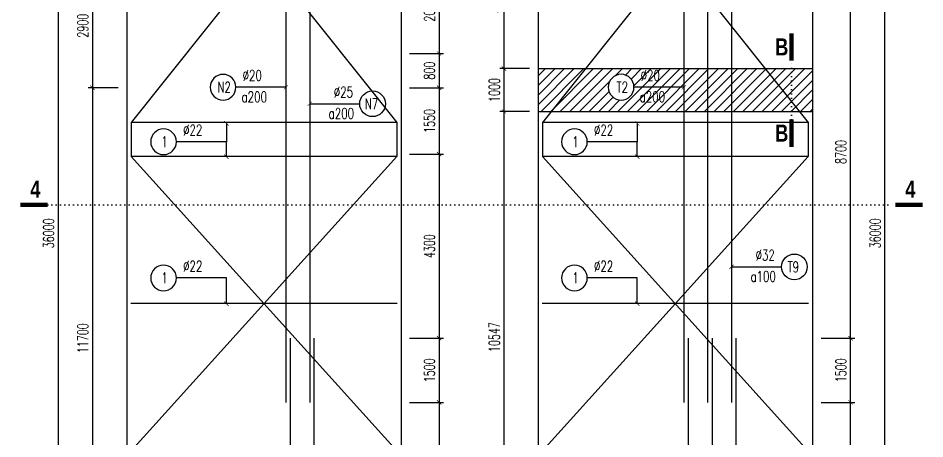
# Model space of a CAD drawing. Header units: millimetres. Extents: x -143570 to 58447, y -1448440 to -1202244.
# Drawn here: x -111106 to -89932, y -1411611 to -1401782 of the extents above; entities that cross this region are included whole.
import ezdxf
from ezdxf.enums import TextEntityAlignment as Align

# ---------------------------------------------------------------- set-up
doc = ezdxf.new("R2010")
doc.units = ezdxf.units.MM
doc.header["$LTSCALE"] = 30
doc.header["$PDMODE"] = 3
doc.linetypes.add('DOT', pattern=[0.25, 0, -0.25])
doc.layers.get('0').update_dxf_attribs({"lineweight": 9})
doc.layers.get('Defpoints').update_dxf_attribs({"lineweight": 9})
for name, color, linetype in [('ccu11-Chidan', 9, 'Continuous'), ('ccu11-Cotthep', 9, 'Continuous'), ('ccu11-Dim', 8, 'Continuous'), ('ccu11-Hatch', 8, 'Continuous'), ('ccu11-Manh', 8, 'Continuous'), ('ccu11-Thay', 7, 'Continuous'), ('ccu11-Thep', 4, 'Continuous'), ('ccu11-Thepdai', 6, 'Continuous')]:
    doc.layers.add(name, color=color, linetype=linetype)
doc.styles.add('ccu11-dim', font='vnsimli.shx', dxfattribs={"width": 0.65, "bigfont": 'bigfont.shx'})
doc.styles.add('ccu11-VnAvH-B', font='')
doc.styles.add('ccu11-vnsimple', font='vnsimple.shx', dxfattribs={"bigfont": 'bigfont.shx'})
doc.styles.add('ccu11_simli', font='vnsimli.shx', dxfattribs={"width": 0.8})
doc.styles.add('VnHelvetlnsH', font='')
doc.styles.get('ccu11-VnAvH-B').set_extended_font_data('.VnAvantH', bold=True)
doc.styles.get('VnHelvetlnsH').set_extended_font_data('.VnHelvetInsH', bold=True)
doc.dimstyles.new('ccu11-100', dxfattribs={"dimscale": 100, "dimtxt": 2.5, "dimasz": 1, "dimexe": 1, "dimexo": 2, "dimgap": 1, "dimtad": 1, "dimdec": 0, "dimdsep": 46, "dimtxsty": 'ccu11-dim', "dimblk": 'ARCHTICK', "dimcen": -1, "dimdle": 1, "dimclrd": 256, "dimclre": 256, "dimclrt": 3, "dimadec": 0, "dimazin": 2, "dimtfac": 0.1, "dimtdec": 0, "dimtmove": 0, "dimatfit": 1, "dimldrblk": 'ARCHTICK', "dimfxl": 1, "dimtvp": 0.833333, "dimtolj": 1, "dimtzin": 12, "dimarcsym": 0})

# ---------------------------------------------------------------- blocks, each defined once
blk = doc.blocks.new('_ARCHTICK')
at = {"color": 0, "linetype": 'ByBlock', "const_width": 0.15}
blk.add_lwpolyline([(-0.5, -0.5), (0.5, 0.5)], dxfattribs=at)
blk = doc.blocks.new('*D385')
at = {"layer": 'ccu11-Dim', "lineweight": -2, "transparency": 16777216}
for p, q in [((-91467, -1388809), (-90767, -1388809)), ((-90867, -1424908), (-90867, -1388709)), ((-91467, -1424808), (-90767, -1424808))]:
    blk.add_line(p, q, dxfattribs=at)
at = {"layer": 'Defpoints', "color": 0, "transparency": 16777216}
for p in [(-91667, -1388809), (-90867, -1388809), (-91667, -1424808)]:
    blk.add_point(p, dxfattribs=at)
at = {"layer": 'ccu11-Dim', "lineweight": -2, "transparency": 16777216, "xscale": 100, "yscale": 100, "zscale": 100}
for p, rotation in [((-90867, -1388809), 90), ((-90867, -1424808), 270)]:
    blk.add_blockref('_ARCHTICK', p, dxfattribs=dict(at, rotation=rotation))
at = {"layer": 'ccu11-Dim', "color": 3, "transparency": 16777216, "insert": (-91092, -1406809), "char_height": 250, "attachment_point": 5, "rotation": 90, "style": 'ccu11-dim'}
blk.add_mtext('\\A1;36000', dxfattribs=at)
blk = doc.blocks.new('SHD')
at = {"layer": 'ccu11-Cotthep'}
blk.add_circle((300, 0), 300, dxfattribs=at)
at = {"layer": 'ccu11-Cotthep', "color": 31, "style": 'ccu11_simli', "width": 0.8}
blk.add_attdef('DK', text='', height=250, dxfattribs=at).set_placement((-101, 65), align=Align.BOTTOM_RIGHT)
blk.add_attdef('KH', text='', height=250, dxfattribs=at).set_placement((300, 0), align=Align.MIDDLE)
blk.add_attdef('KC', text='', height=250, dxfattribs=at).set_placement((-101, -142), align=Align.TOP_RIGHT)
blk = doc.blocks.new('*D333')
at = {"layer": 'ccu11-Dim', "lineweight": -2, "transparency": 16777216}
for p, q in [((-99161, -1402962), (-99861, -1402962)), ((-99761, -1402862), (-99761, -1404062)), ((-99161, -1403962), (-99861, -1403962))]:
    blk.add_line(p, q, dxfattribs=at)
at = {"layer": 'Defpoints', "color": 0, "transparency": 16777216}
for p in [(-98961, -1402962), (-99761, -1403962), (-98961, -1403962)]:
    blk.add_point(p, dxfattribs=at)
at = {"layer": 'ccu11-Dim', "lineweight": -2, "transparency": 16777216, "xscale": 100, "yscale": 100, "zscale": 100}
for p, rotation in [((-99761, -1402962), 90), ((-99761, -1403962), 270)]:
    blk.add_blockref('_ARCHTICK', p, dxfattribs=dict(at, rotation=rotation))
at = {"layer": 'ccu11-Dim', "color": 3, "transparency": 16777216, "insert": (-99986, -1403462), "char_height": 250, "attachment_point": 5, "rotation": 90, "style": 'ccu11-dim'}
blk.add_mtext('\\A1;1000', dxfattribs=at)
blk = doc.blocks.new('*D334')
at = {"layer": 'ccu11-Dim', "lineweight": -2, "transparency": 16777216}
for p, q in [((-109570, -1388809), (-110270, -1388809)), ((-110170, -1388709), (-110170, -1424909)), ((-109570, -1424809), (-110270, -1424809))]:
    blk.add_line(p, q, dxfattribs=at)
at = {"layer": 'Defpoints', "color": 0, "transparency": 16777216}
for p in [(-109370, -1388809), (-110170, -1424809), (-109370, -1424809)]:
    blk.add_point(p, dxfattribs=at)
at = {"layer": 'ccu11-Dim', "lineweight": -2, "transparency": 16777216, "xscale": 100, "yscale": 100, "zscale": 100}
for p, rotation in [((-110170, -1388809), 90), ((-110170, -1424809), 270)]:
    blk.add_blockref('_ARCHTICK', p, dxfattribs=dict(at, rotation=rotation))
at = {"layer": 'ccu11-Dim', "color": 3, "transparency": 16777216, "insert": (-110395, -1406809), "char_height": 250, "attachment_point": 5, "rotation": 90, "style": 'ccu11-dim'}
blk.add_mtext('\\A1;36000', dxfattribs=at)
blk = doc.blocks.new('*D338')
at = {"layer": 'ccu11-Dim', "lineweight": -2, "transparency": 16777216}
for p, q in [((-109370, -1400409), (-109370, -1403509)), ((-108770, -1400509), (-109470, -1400509)), ((-108770, -1403409), (-109470, -1403409))]:
    blk.add_line(p, q, dxfattribs=at)
at = {"layer": 'Defpoints', "color": 0, "transparency": 16777216}
for p in [(-108570, -1400509), (-109370, -1403409), (-108570, -1403409)]:
    blk.add_point(p, dxfattribs=at)
at = {"layer": 'ccu11-Dim', "lineweight": -2, "transparency": 16777216, "xscale": 100, "yscale": 100, "zscale": 100}
for p, rotation in [((-109370, -1400509), 90), ((-109370, -1403409), 270)]:
    blk.add_blockref('_ARCHTICK', p, dxfattribs=dict(at, rotation=rotation))
at = {"layer": 'ccu11-Dim', "color": 3, "transparency": 16777216, "insert": (-109595, -1401959), "char_height": 250, "attachment_point": 5, "rotation": 90, "style": 'ccu11-dim'}
blk.add_mtext('\\A1;2900', dxfattribs=at)
blk = doc.blocks.new('*D339')
at = {"layer": 'ccu11-Dim', "lineweight": -2, "transparency": 16777216}
for p, q in [((-108770, -1403409), (-109470, -1403409)), ((-109370, -1403309), (-109370, -1415209)), ((-108770, -1415109), (-109470, -1415109))]:
    blk.add_line(p, q, dxfattribs=at)
at = {"layer": 'Defpoints', "color": 0, "transparency": 16777216}
for p in [(-108570, -1403409), (-109370, -1415109), (-108570, -1415109)]:
    blk.add_point(p, dxfattribs=at)
at = {"layer": 'ccu11-Dim', "lineweight": -2, "transparency": 16777216, "xscale": 100, "yscale": 100, "zscale": 100}
for p, rotation in [((-109370, -1403409), 90), ((-109370, -1415109), 270)]:
    blk.add_blockref('_ARCHTICK', p, dxfattribs=dict(at, rotation=rotation))
at = {"layer": 'ccu11-Dim', "color": 3, "transparency": 16777216, "insert": (-109595, -1409259), "char_height": 250, "attachment_point": 5, "rotation": 90, "style": 'ccu11-dim'}
blk.add_mtext('\\A1;11700', dxfattribs=at)
blk = doc.blocks.new('*D343')
at = {"layer": 'ccu11-Dim', "lineweight": -2, "transparency": 16777216}
for p, q in [((-99161, -1399812), (-99861, -1399812)), ((-99761, -1399712), (-99761, -1403062)), ((-99161, -1402962), (-99861, -1402962))]:
    blk.add_line(p, q, dxfattribs=at)
at = {"layer": 'Defpoints', "color": 0, "transparency": 16777216}
for p in [(-98961, -1399812), (-99761, -1402962), (-98961, -1402962)]:
    blk.add_point(p, dxfattribs=at)
at = {"layer": 'ccu11-Dim', "lineweight": -2, "transparency": 16777216, "xscale": 100, "yscale": 100, "zscale": 100}
for p, rotation in [((-99761, -1399812), 90), ((-99761, -1402962), 270)]:
    blk.add_blockref('_ARCHTICK', p, dxfattribs=dict(at, rotation=rotation))
at = {"layer": 'ccu11-Dim', "color": 3, "transparency": 16777216, "insert": (-99986, -1401387), "char_height": 250, "attachment_point": 5, "rotation": 90, "style": 'ccu11-dim'}
blk.add_mtext('\\A1;3150', dxfattribs=at)
blk = doc.blocks.new('*D344')
at = {"layer": 'ccu11-Dim', "lineweight": -2, "transparency": 16777216}
for p, q in [((-99761, -1403862), (-99761, -1414609)), ((-99161, -1403962), (-99861, -1403962)), ((-99161, -1414509), (-99861, -1414509))]:
    blk.add_line(p, q, dxfattribs=at)
at = {"layer": 'Defpoints', "color": 0, "transparency": 16777216}
for p in [(-98961, -1403962), (-99761, -1414509), (-98961, -1414509)]:
    blk.add_point(p, dxfattribs=at)
at = {"layer": 'ccu11-Dim', "lineweight": -2, "transparency": 16777216, "xscale": 100, "yscale": 100, "zscale": 100}
for p, rotation in [((-99761, -1403962), 90), ((-99761, -1414509), 270)]:
    blk.add_blockref('_ARCHTICK', p, dxfattribs=dict(at, rotation=rotation))
at = {"layer": 'ccu11-Dim', "color": 3, "transparency": 16777216, "insert": (-99986, -1409235), "char_height": 250, "attachment_point": 5, "rotation": 90, "style": 'ccu11-dim'}
blk.add_mtext('\\A1;10547', dxfattribs=at)
blk = doc.blocks.new('*D352')
at = {"layer": 'ccu11-Dim', "lineweight": -2, "transparency": 16777216}
for p, q in [((-92355, -1410759), (-91567, -1410759)), ((-91667, -1417159), (-91667, -1410659)), ((-92355, -1417059), (-91567, -1417059))]:
    blk.add_line(p, q, dxfattribs=at)
at = {"layer": 'Defpoints', "color": 0, "transparency": 16777216}
for p in [(-92555, -1410759), (-91667, -1410759), (-92555, -1417059)]:
    blk.add_point(p, dxfattribs=at)
at = {"layer": 'ccu11-Dim', "lineweight": -2, "transparency": 16777216, "xscale": 100, "yscale": 100, "zscale": 100}
for p, rotation in [((-91667, -1410759), 90), ((-91667, -1417059), 270)]:
    blk.add_blockref('_ARCHTICK', p, dxfattribs=dict(at, rotation=rotation))
at = {"layer": 'ccu11-Dim', "color": 3, "transparency": 16777216, "insert": (-91892, -1413909), "char_height": 250, "attachment_point": 5, "rotation": 90, "style": 'ccu11-dim'}
blk.add_mtext('\\A1;6300', dxfattribs=at)
blk = doc.blocks.new('*D353')
at = {"layer": 'ccu11-Dim', "lineweight": -2, "transparency": 16777216}
for p, q in [((-92355, -1409259), (-91567, -1409259)), ((-91667, -1410859), (-91667, -1409159)), ((-92355, -1410759), (-91567, -1410759))]:
    blk.add_line(p, q, dxfattribs=at)
at = {"layer": 'Defpoints', "color": 0, "transparency": 16777216}
for p in [(-92555, -1409259), (-91667, -1409259), (-92555, -1410759)]:
    blk.add_point(p, dxfattribs=at)
at = {"layer": 'ccu11-Dim', "lineweight": -2, "transparency": 16777216, "xscale": 100, "yscale": 100, "zscale": 100}
for p, rotation in [((-91667, -1409259), 90), ((-91667, -1410759), 270)]:
    blk.add_blockref('_ARCHTICK', p, dxfattribs=dict(at, rotation=rotation))
at = {"layer": 'ccu11-Dim', "color": 3, "transparency": 16777216, "insert": (-91892, -1410009), "char_height": 250, "attachment_point": 5, "rotation": 90, "style": 'ccu11-dim'}
blk.add_mtext('\\A1;1500', dxfattribs=at)
blk = doc.blocks.new('*D354')
at = {"layer": 'ccu11-Dim', "lineweight": -2, "transparency": 16777216}
for p, q in [((-91667, -1409359), (-91667, -1400459)), ((-92355, -1400559), (-91567, -1400559)), ((-92355, -1409259), (-91567, -1409259))]:
    blk.add_line(p, q, dxfattribs=at)
at = {"layer": 'Defpoints', "color": 0, "transparency": 16777216}
for p in [(-92555, -1400559), (-91667, -1400559), (-92555, -1409259)]:
    blk.add_point(p, dxfattribs=at)
at = {"layer": 'ccu11-Dim', "lineweight": -2, "transparency": 16777216, "xscale": 100, "yscale": 100, "zscale": 100}
for p, rotation in [((-91667, -1400559), 90), ((-91667, -1409259), 270)]:
    blk.add_blockref('_ARCHTICK', p, dxfattribs=dict(at, rotation=rotation))
at = {"layer": 'ccu11-Dim', "color": 3, "transparency": 16777216, "insert": (-91892, -1404909), "char_height": 250, "attachment_point": 5, "rotation": 90, "style": 'ccu11-dim'}
blk.add_mtext('\\A1;8700', dxfattribs=at)
blk = doc.blocks.new('*D362')
at = {"layer": 'ccu11-Dim', "lineweight": -2, "transparency": 16777216}
for p, q in [((-101276, -1400459), (-101276, -1402709)), ((-101964, -1400559), (-101176, -1400559)), ((-101964, -1402609), (-101176, -1402609))]:
    blk.add_line(p, q, dxfattribs=at)
at = {"layer": 'Defpoints', "color": 0, "transparency": 16777216}
for p in [(-102164, -1400559), (-102164, -1402609), (-101276, -1402609)]:
    blk.add_point(p, dxfattribs=at)
at = {"layer": 'ccu11-Dim', "lineweight": -2, "transparency": 16777216, "xscale": 100, "yscale": 100, "zscale": 100}
for p, rotation in [((-101276, -1400559), 90), ((-101276, -1402609), 270)]:
    blk.add_blockref('_ARCHTICK', p, dxfattribs=dict(at, rotation=rotation))
at = {"layer": 'ccu11-Dim', "color": 3, "transparency": 16777216, "insert": (-101501, -1401584), "char_height": 250, "attachment_point": 5, "rotation": 90, "style": 'ccu11-dim'}
blk.add_mtext('\\A1;2050', dxfattribs=at)
blk = doc.blocks.new('*D363')
at = {"layer": 'ccu11-Dim', "lineweight": -2, "transparency": 16777216}
for p, q in [((-101964, -1409259), (-101176, -1409259)), ((-101276, -1409159), (-101276, -1410859)), ((-101964, -1410759), (-101176, -1410759))]:
    blk.add_line(p, q, dxfattribs=at)
at = {"layer": 'Defpoints', "color": 0, "transparency": 16777216}
for p in [(-102164, -1409259), (-102164, -1410759), (-101276, -1410759)]:
    blk.add_point(p, dxfattribs=at)
at = {"layer": 'ccu11-Dim', "lineweight": -2, "transparency": 16777216, "xscale": 100, "yscale": 100, "zscale": 100}
for p, rotation in [((-101276, -1409259), 90), ((-101276, -1410759), 270)]:
    blk.add_blockref('_ARCHTICK', p, dxfattribs=dict(at, rotation=rotation))
at = {"layer": 'ccu11-Dim', "color": 3, "transparency": 16777216, "insert": (-101501, -1410009), "char_height": 250, "attachment_point": 5, "rotation": 90, "style": 'ccu11-dim'}
blk.add_mtext('\\A1;1500', dxfattribs=at)
blk = doc.blocks.new('*D364')
at = {"layer": 'ccu11-Dim', "lineweight": -2, "transparency": 16777216}
for p, q in [((-101964, -1410759), (-101176, -1410759)), ((-101276, -1410659), (-101276, -1415219)), ((-101964, -1415119), (-101176, -1415119))]:
    blk.add_line(p, q, dxfattribs=at)
at = {"layer": 'Defpoints', "color": 0, "transparency": 16777216}
for p in [(-102164, -1410759), (-102164, -1415119), (-101276, -1415119)]:
    blk.add_point(p, dxfattribs=at)
at = {"layer": 'ccu11-Dim', "lineweight": -2, "transparency": 16777216, "xscale": 100, "yscale": 100, "zscale": 100}
for p, rotation in [((-101276, -1410759), 90), ((-101276, -1415119), 270)]:
    blk.add_blockref('_ARCHTICK', p, dxfattribs=dict(at, rotation=rotation))
at = {"layer": 'ccu11-Dim', "color": 3, "transparency": 16777216, "insert": (-101501, -1412939), "char_height": 250, "attachment_point": 5, "rotation": 90, "style": 'ccu11-dim'}
blk.add_mtext('\\A1;4360', dxfattribs=at)
blk = doc.blocks.new('*D369')
at = {"layer": 'ccu11-Dim', "lineweight": -2, "transparency": 16777216}
for p, q in [((-101276, -1402509), (-101276, -1403509)), ((-101964, -1402609), (-101176, -1402609)), ((-101964, -1403409), (-101176, -1403409))]:
    blk.add_line(p, q, dxfattribs=at)
at = {"layer": 'Defpoints', "color": 0, "transparency": 16777216}
for p in [(-102164, -1402609), (-102164, -1403409), (-101276, -1403409)]:
    blk.add_point(p, dxfattribs=at)
at = {"layer": 'ccu11-Dim', "lineweight": -2, "transparency": 16777216, "xscale": 100, "yscale": 100, "zscale": 100}
for p, rotation in [((-101276, -1402609), 90), ((-101276, -1403409), 270)]:
    blk.add_blockref('_ARCHTICK', p, dxfattribs=dict(at, rotation=rotation))
at = {"layer": 'ccu11-Dim', "color": 3, "transparency": 16777216, "insert": (-101501, -1403009), "char_height": 250, "attachment_point": 5, "rotation": 90, "style": 'ccu11-dim'}
blk.add_mtext('\\A1;800', dxfattribs=at)
blk = doc.blocks.new('*D370')
at = {"layer": 'ccu11-Dim', "lineweight": -2, "transparency": 16777216}
for p, q in [((-101964, -1403409), (-101176, -1403409)), ((-101276, -1403309), (-101276, -1405059)), ((-101964, -1404959), (-101176, -1404959))]:
    blk.add_line(p, q, dxfattribs=at)
at = {"layer": 'Defpoints', "color": 0, "transparency": 16777216}
for p in [(-102164, -1403409), (-102164, -1404959), (-101276, -1404959)]:
    blk.add_point(p, dxfattribs=at)
at = {"layer": 'ccu11-Dim', "lineweight": -2, "transparency": 16777216, "xscale": 100, "yscale": 100, "zscale": 100}
for p, rotation in [((-101276, -1403409), 90), ((-101276, -1404959), 270)]:
    blk.add_blockref('_ARCHTICK', p, dxfattribs=dict(at, rotation=rotation))
at = {"layer": 'ccu11-Dim', "color": 3, "transparency": 16777216, "insert": (-101501, -1404184), "char_height": 250, "attachment_point": 5, "rotation": 90, "style": 'ccu11-dim'}
blk.add_mtext('\\A1;1550', dxfattribs=at)
blk = doc.blocks.new('*D371')
at = {"layer": 'ccu11-Dim', "lineweight": -2, "transparency": 16777216}
for p, q in [((-101276, -1404859), (-101276, -1409359)), ((-101964, -1404959), (-101176, -1404959)), ((-101964, -1409259), (-101176, -1409259))]:
    blk.add_line(p, q, dxfattribs=at)
at = {"layer": 'Defpoints', "color": 0, "transparency": 16777216}
for p in [(-102164, -1404959), (-102164, -1409259), (-101276, -1409259)]:
    blk.add_point(p, dxfattribs=at)
at = {"layer": 'ccu11-Dim', "lineweight": -2, "transparency": 16777216, "xscale": 100, "yscale": 100, "zscale": 100}
for p, rotation in [((-101276, -1404959), 90), ((-101276, -1409259), 270)]:
    blk.add_blockref('_ARCHTICK', p, dxfattribs=dict(at, rotation=rotation))
at = {"layer": 'ccu11-Dim', "color": 3, "transparency": 16777216, "insert": (-101501, -1407109), "char_height": 250, "attachment_point": 5, "rotation": 90, "style": 'ccu11-dim'}
blk.add_mtext('\\A1;4300', dxfattribs=at)
blk = doc.blocks.new('*U18')
at = {"color": 3, "linetype": 'DOT', "ltscale": 10}
blk.add_line((0, 253), (0, 1283), dxfattribs=at)
at = {"color": 4, "const_width": 75}
for points in [[(0, 1763), (0, 1283)], [(0, 253), (0, -227)]]:
    blk.add_lwpolyline(points, dxfattribs=at)
at = {"color": 31, "style": 'VnHelvetlnsH'}
for tag, p in [('MC1', (-172, 1523)), ('MC2', (-172, 13))]:
    blk.add_attdef(tag, text='', height=300, dxfattribs=at).set_placement(p, align=Align.MIDDLE_CENTER)
blk = doc.blocks.new('*U271')
at = {"color": 3, "linetype": 'DOT', "ltscale": 10}
blk.add_line((-2125, 0), (12722, 0), dxfattribs=at)
at = {"color": 4, "const_width": 75}
for points in [[(-2605, 0), (-2125, 0)], [(12722, 0), (13201, 0)]]:
    blk.add_lwpolyline(points, dxfattribs=at)
at = {"color": 31, "style": 'VnHelvetlnsH'}
for tag, p in [('MC3', (-2341, 274)), ('MC4', (12985, 274))]:
    blk.add_attdef(tag, text='', height=300, dxfattribs=at).set_placement(p, align=Align.MIDDLE_CENTER)

msp = doc.modelspace()

# ---------------------------------------------------------------- hatches: boundary and pattern name
at = {"layer": 'ccu11-Hatch'}
h = msp.add_hatch(dxfattribs=at)
h.set_pattern_fill('ANSI31', color=256, scale=50)
h.set_pattern_definition([(45, (0, -173330.72), (-112.253202, 112.253202), [])])
h.paths.add_polyline_path([(-97859.52, -1402961.92), (-98961.46, -1402961.92), (-98961.46, -1403961.92), (-98657.28, -1403961.92)])
h.paths.add_polyline_path([(-95556.26, -1402961.92), (-97859.52, -1402961.92), (-98657.28, -1403961.92), (-95556.26, -1403961.92)])
h.paths.add_polyline_path([(-97324.05, -1403394.81, -1), (-96724.05, -1403394.81, -1)], flags=16)
h.paths.add_polyline_path([(-95001.26, -1402961.92), (-95556.26, -1402961.92), (-95556.26, -1403961.92), (-95001.26, -1403961.92)])
h.paths.add_polyline_path([(-94446.26, -1402961.92), (-95001.26, -1402961.92), (-95001.26, -1403961.92), (-94446.26, -1403961.92)])
h.paths.add_polyline_path([(-93657.19, -1402961.92), (-94446.26, -1402961.92), (-94446.26, -1403961.92), (-93044.28, -1403961.92), (-93044.28, -1403730.23)])
h.paths.add_polyline_path([(-93044.28, -1402961.92), (-93657.19, -1402961.92), (-93044.28, -1403730.23)], flags=17)
h.paths.add_polyline_path([(-93044.28, -1403730.23), (-93044.28, -1403961.92), (-92859.44, -1403961.92)], flags=17)
h.paths.add_polyline_path([(-92555.26, -1402961.92), (-93044.28, -1402961.92), (-93044.28, -1403730.23), (-92859.44, -1403961.92), (-92555.26, -1403961.92)])
h.paths.add_polyline_path([(-96614.1, -1403348.98), (-96072.44, -1403348.98), (-96072.44, -1402973.98), (-96614.1, -1402973.98)], flags=24)
h.paths.add_polyline_path([(-96662.14, -1403807.31), (-95928.81, -1403807.31), (-95928.81, -1403432.31), (-96662.14, -1403432.31)], flags=24)
h.paths.add_polyline_path([(-97194.89, -1403582.31), (-96803.22, -1403582.31), (-96803.22, -1403207.31), (-97194.89, -1403207.31)], flags=8)

# ---------------------------------------------------------------- linework, layer by layer
at = {"layer": 'ccu11-Thay'}
for p, q in [((-108570.28, -1388808.59), (-108570.28, -1424808.63)), ((-102164.08, -1388808.59), (-102164.08, -1424808.63)), ((-98961.46, -1388808.59), (-98961.46, -1424808.63)), ((-92555.26, -1388808.59), (-92555.26, -1424808.63)), ((-98961.53, -1402961.92), (-92555.26, -1402961.92)), ((-98961.53, -1403961.92), (-92555.26, -1403961.92))]:
    msp.add_line(p, q, dxfattribs=at)
at = {"layer": 'ccu11-Thep'}
msp.add_line((-94446.26, -1399058.59), (-94446.26, -1410758.59), dxfattribs=at)
for points in [[(-104852.46, -1399058.59), (-104852.46, -1410758.59)], [(-104297.46, -1399058.59), (-104297.46, -1410758.59)], [(-95556.26, -1410758.59), (-95556.26, -1399058.59)], [(-95001.26, -1410758.59), (-95001.26, -1399058.59)], [(-104752.46, -1409258.59), (-104752.46, -1420968.84)], [(-104197.46, -1409258.59), (-104197.46, -1420958.59)], [(-95456.26, -1409258.59), (-95456.26, -1420973.37)], [(-94897.83, -1409258.59), (-94897.83, -1417058.59)], [(-94342.83, -1409258.59), (-94342.83, -1417058.59)]]:
    msp.add_lwpolyline(points, dxfattribs=at)
at = {"layer": 'ccu11-Thepdai', "ltscale": 25}
for p, q in [((-102264.08, -1404217.86), (-108470.28, -1404217.86)), ((-92655.26, -1404217.86), (-98861.46, -1404217.86)), ((-102264.08, -1405017.86), (-108470.28, -1405017.86)), ((-92655.26, -1405017.86), (-98861.46, -1405017.86)), ((-102257.7, -1408452.47), (-108476.67, -1408452.47)), ((-92648.88, -1408452.47), (-98867.84, -1408452.47))]:
    msp.add_line(p, q, dxfattribs=at)
for points in [[(-108470.28, -1395638.4), (-108470.28, -1396438.27), (-102264.08, -1404217.86), (-102264.08, -1405017.86)], [(-102264.08, -1395638.4), (-102264.08, -1396438.27), (-108470.28, -1404217.86), (-108470.28, -1405017.86)], [(-98861.46, -1395638.4), (-98861.46, -1396438.27), (-92655.26, -1404217.86), (-92655.26, -1405017.86)], [(-92655.26, -1395638.4), (-92655.26, -1396438.27), (-98861.46, -1404217.86), (-98861.46, -1405017.86)], [(-108470.28, -1404218), (-108470.28, -1405017.86), (-102264.08, -1411887.07), (-102264.08, -1412608.46)], [(-102264.08, -1404218), (-102264.08, -1405017.86), (-108470.28, -1411887.07), (-108470.28, -1412608.46)], [(-98861.46, -1404218), (-98861.46, -1405017.86), (-92668.05, -1411887.07), (-92668.05, -1412607.46)], [(-92655.26, -1404218), (-92655.26, -1405017.86), (-98861.46, -1411887.07), (-98861.46, -1412607.46)]]:
    msp.add_lwpolyline(points, dxfattribs=at)

# ---------------------------------------------------------------- block references
at = {"layer": 'ccu11-Chidan'}
ref = msp.add_blockref('*U18', (-93044.28, -1404486.05), dxfattribs=dict(at, xscale=1.333333333335759, yscale=1.333333333335759, zscale=1.333333333335759))
ref.add_attrib('MC2', 'B', dxfattribs={"layer": '0', "color": 31, "height": 400, "style": 'ccu11-VnAvH-B', "width": 0.8}).set_placement((-93274.09, -1404468.18), align=Align.MIDDLE_CENTER)
ref.add_attrib('MC1', 'B', dxfattribs={"layer": '0', "color": 31, "height": 400, "style": 'ccu11-VnAvH-B', "width": 0.8}).set_placement((-93274.09, -1402454.91), align=Align.MIDDLE_CENTER)
ref = msp.add_blockref('*U271', (-107582.93, -1406142.97), dxfattribs=dict(at, xscale=1.333333333335759, yscale=1.333333333335759, zscale=1.333333333335759))
ref.add_attrib('MC4', '4', dxfattribs={"layer": '0', "color": 31, "height": 400, "style": 'ccu11-VnAvH-B', "width": 0.8}).set_placement((-90269.21, -1405777.43), align=Align.MIDDLE_CENTER)
ref.add_attrib('MC3', '4', dxfattribs={"layer": '0', "color": 31, "height": 400, "style": 'ccu11-VnAvH-B', "width": 0.8}).set_placement((-110704.28, -1405777.43), align=Align.MIDDLE_CENTER)
at = {"layer": 'ccu11-Cotthep'}
ref = msp.add_blockref('SHD', (-106020.25, -1403396.18), dxfattribs=dict(at, xscale=-1))
ref.add_attrib('KH', 'N2', dxfattribs={"color": 31, "height": 250, "style": 'ccu11-vnsimple', "width": 0.7}).set_placement((-106295.25, -1403396.18), align=Align.MIDDLE_CENTER)
ref.add_attrib('KC', 'a200', dxfattribs={"color": 31, "height": 250, "style": 'ccu11-vnsimple', "width": 0.7}).set_placement((-105591.67, -1403496.18), align=Align.TOP_CENTER)
ref.add_attrib('DK', '`20', dxfattribs={"color": 31, "height": 250, "style": 'ccu11-vnsimple', "width": 0.7}).set_placement((-105639.47, -1403321.18), align=Align.BOTTOM_CENTER)
ref = msp.add_blockref('SHD', (-96724.05, -1403394.81), dxfattribs=dict(at, xscale=-1))
ref.add_attrib('KH', 'T2', dxfattribs={"color": 31, "height": 250, "style": 'ccu11-vnsimple', "width": 0.7}).set_placement((-96999.05, -1403394.81), align=Align.MIDDLE_CENTER)
ref.add_attrib('KC', 'a200', dxfattribs={"color": 31, "height": 250, "style": 'ccu11-vnsimple', "width": 0.7}).set_placement((-96295.47, -1403494.81), align=Align.TOP_CENTER)
ref.add_attrib('DK', '`20', dxfattribs={"color": 31, "height": 250, "style": 'ccu11-vnsimple', "width": 0.7}).set_placement((-96343.27, -1403319.81), align=Align.BOTTOM_CENTER)
ref = msp.add_blockref('SHD', (-103129.37, -1403783.59), dxfattribs=at)
ref.add_attrib('KH', 'N7', dxfattribs={"color": 31, "height": 250, "style": 'ccu11-vnsimple', "width": 0.7}).set_placement((-102854.37, -1403783.59), align=Align.MIDDLE_CENTER)
ref.add_attrib('KC', 'a200', dxfattribs={"color": 31, "height": 250, "style": 'ccu11-vnsimple', "width": 0.7}).set_placement((-103557.95, -1403883.59), align=Align.TOP_CENTER)
ref.add_attrib('DK', '`25', dxfattribs={"color": 31, "height": 250, "style": 'ccu11-vnsimple', "width": 0.7}).set_placement((-103510.15, -1403708.59), align=Align.BOTTOM_CENTER)
ref = msp.add_blockref('SHD', (-107410.23, -1404671.43), dxfattribs=dict(at, xscale=-1))
ref.add_attrib('KH', '1', dxfattribs={"color": 31, "height": 250, "style": 'ccu11-vnsimple', "width": 0.7}).set_placement((-107685.23, -1404671.43), align=Align.MIDDLE_CENTER)
ref.add_attrib('DK', '`22', dxfattribs={"color": 31, "height": 250, "style": 'ccu11-vnsimple', "width": 0.7}).set_placement((-107029.44, -1404596.43), align=Align.BOTTOM_CENTER)
ref = msp.add_blockref('SHD', (-97814.36, -1404671.43), dxfattribs=dict(at, xscale=-1))
ref.add_attrib('KH', '1', dxfattribs={"color": 31, "height": 250, "style": 'ccu11-vnsimple', "width": 0.7}).set_placement((-98089.36, -1404671.43), align=Align.MIDDLE_CENTER)
ref.add_attrib('DK', '`22', dxfattribs={"color": 31, "height": 250, "style": 'ccu11-vnsimple', "width": 0.7}).set_placement((-97433.58, -1404596.43), align=Align.BOTTOM_CENTER)
ref = msp.add_blockref('SHD', (-93278.17, -1407592.48), dxfattribs=at)
ref.add_attrib('KH', 'T9', dxfattribs={"color": 31, "height": 250, "style": 'ccu11-vnsimple', "width": 0.7}).set_placement((-93003.17, -1407592.48), align=Align.MIDDLE_CENTER)
ref.add_attrib('KC', 'a100', dxfattribs={"color": 31, "height": 250, "style": 'ccu11-vnsimple', "width": 0.7}).set_placement((-93706.75, -1407692.48), align=Align.TOP_CENTER)
ref.add_attrib('DK', '`32', dxfattribs={"color": 31, "height": 250, "style": 'ccu11-vnsimple', "width": 0.7}).set_placement((-93658.95, -1407517.48), align=Align.BOTTOM_CENTER)
ref = msp.add_blockref('SHD', (-107410.23, -1407852.07), dxfattribs=dict(at, xscale=-1))
ref.add_attrib('KH', '1', dxfattribs={"color": 31, "height": 250, "style": 'ccu11-vnsimple', "width": 0.7}).set_placement((-107685.23, -1407852.07), align=Align.MIDDLE_CENTER)
ref.add_attrib('DK', '`22', dxfattribs={"color": 31, "height": 250, "style": 'ccu11-vnsimple', "width": 0.7}).set_placement((-107029.44, -1407777.07), align=Align.BOTTOM_CENTER)
ref = msp.add_blockref('SHD', (-97814.36, -1407852.07), dxfattribs=dict(at, xscale=-1))
ref.add_attrib('KH', '1', dxfattribs={"color": 31, "height": 250, "style": 'ccu11-vnsimple', "width": 0.7}).set_placement((-98089.36, -1407852.07), align=Align.MIDDLE_CENTER)
ref.add_attrib('DK', '`22', dxfattribs={"color": 31, "height": 250, "style": 'ccu11-vnsimple', "width": 0.7}).set_placement((-97433.58, -1407777.07), align=Align.BOTTOM_CENTER)

# ---------------------------------------------------------------- dimensions: what is measured, and where the dimension line sits
at = {"layer": 'ccu11-Dim'}
for base, p1, p2, angle, picture, middle in [((-110170.28, -1424808.63), (-109370.28, -1388808.59), (-109370.28, -1424808.63), 90, '*D334', (-110395.28, -1406808.61)), ((-90867.26, -1388808.59), (-91667.26, -1424808.46), (-91667.26, -1388808.59), 270, '*D385', (-91092.26, -1406808.52)), ((-109370.28, -1403408.59), (-108570.28, -1400508.59), (-108570.28, -1403408.59), 90, '*D338', (-109595.28, -1401958.59)), ((-99761.39, -1403961.92), (-98961.46, -1402961.92), (-98961.46, -1403961.92), 90, '*D333', (-99986.39, -1403461.92)), ((-109370.28, -1415108.59), (-108570.28, -1403408.59), (-108570.28, -1415108.59), 90, '*D339', (-109595.28, -1409258.59))]:
    dim = msp.add_linear_dim(base=base, p1=p1, p2=p2, angle=angle, dimstyle='ccu11-100', dxfattribs=at)
    dim.commit()
    dim.dimension.update_dxf_attribs({"geometry": picture, "text_midpoint": middle})
for base, p1, p2, picture, middle in [((-99761.39, -1402961.92), (-98961.46, -1399811.59), (-98961.46, -1402961.92), '*D343', (-99986.39, -1401386.75)), ((-101276.08, -1402608.59), (-102164.08, -1400558.59), (-102164.08, -1402608.59), '*D362', (-101501.08, -1401583.59)), ((-91667.26, -1400558.59), (-92555.26, -1409258.59), (-92555.26, -1400558.59), '*D354', (-91892.26, -1404908.59)), ((-101276.08, -1403408.59), (-102164.08, -1402608.59), (-102164.08, -1403408.59), '*D369', (-101501.08, -1403008.59)), ((-101276.08, -1404958.59), (-102164.08, -1403408.59), (-102164.08, -1404958.59), '*D370', (-101501.08, -1404183.59)), ((-99761.39, -1414508.59), (-98961.46, -1403961.92), (-98961.46, -1414508.59), '*D344', (-99986.39, -1409235.25)), ((-101276.08, -1409258.59), (-102164.08, -1404958.59), (-102164.08, -1409258.59), '*D371', (-101501.08, -1407108.59)), ((-101276.08, -1410758.59), (-102164.08, -1409258.59), (-102164.08, -1410758.59), '*D363', (-101501.08, -1410008.59)), ((-91667.26, -1409258.59), (-92555.26, -1410758.59), (-92555.26, -1409258.59), '*D353', (-91892.26, -1410008.59)), ((-101276.08, -1415118.59), (-102164.08, -1410758.59), (-102164.08, -1415118.59), '*D364', (-101501.08, -1412938.59)), ((-91667.26, -1410758.59), (-92555.26, -1417058.59), (-92555.26, -1410758.59), '*D352', (-91892.26, -1413908.59))]:
    dim = msp.add_linear_dim(base=base, p1=p1, p2=p2, angle=90, dimstyle='ccu11-100', override={"dimtmove": 1}, dxfattribs=at)
    dim.commit()
    dim.dimension.update_dxf_attribs({"geometry": picture, "text_midpoint": middle})

# ---------------------------------------------------------------- leaders
at = {"layer": 'ccu11-Manh'}
for points in [[(-104852.16, -1403396.18), (-106020.25, -1403396.18)], [(-95555.96, -1403394.81), (-96724.05, -1403394.81)], [(-104297.46, -1403783.59), (-103129.37, -1403783.59)], [(-106242.23, -1404242.46), (-106242.23, -1404671.43), (-107410.23, -1404671.43)], [(-96646.36, -1404242.46), (-96646.36, -1404671.43), (-97814.36, -1404671.43)], [(-106242.23, -1405017.86), (-106242.23, -1404671.43), (-107410.23, -1404671.43)], [(-96646.36, -1405017.86), (-96646.36, -1404671.43), (-97814.36, -1404671.43)], [(-94446.26, -1407592.48), (-93278.17, -1407592.48)], [(-106242.23, -1408452.47), (-106242.23, -1407852.07), (-107410.23, -1407852.07)], [(-96646.36, -1408452.47), (-96646.36, -1407852.07), (-97814.36, -1407852.07)]]:
    msp.add_leader(points, dimstyle='ccu11-100', override={"dimgap": 1, "dimtad": 0, "dimfxl": 3, "dimfxlon": 1, "dimtfill": 1, "dimarcsym": 1}, dxfattribs=at)

doc.saveas('drawing.dxf')
